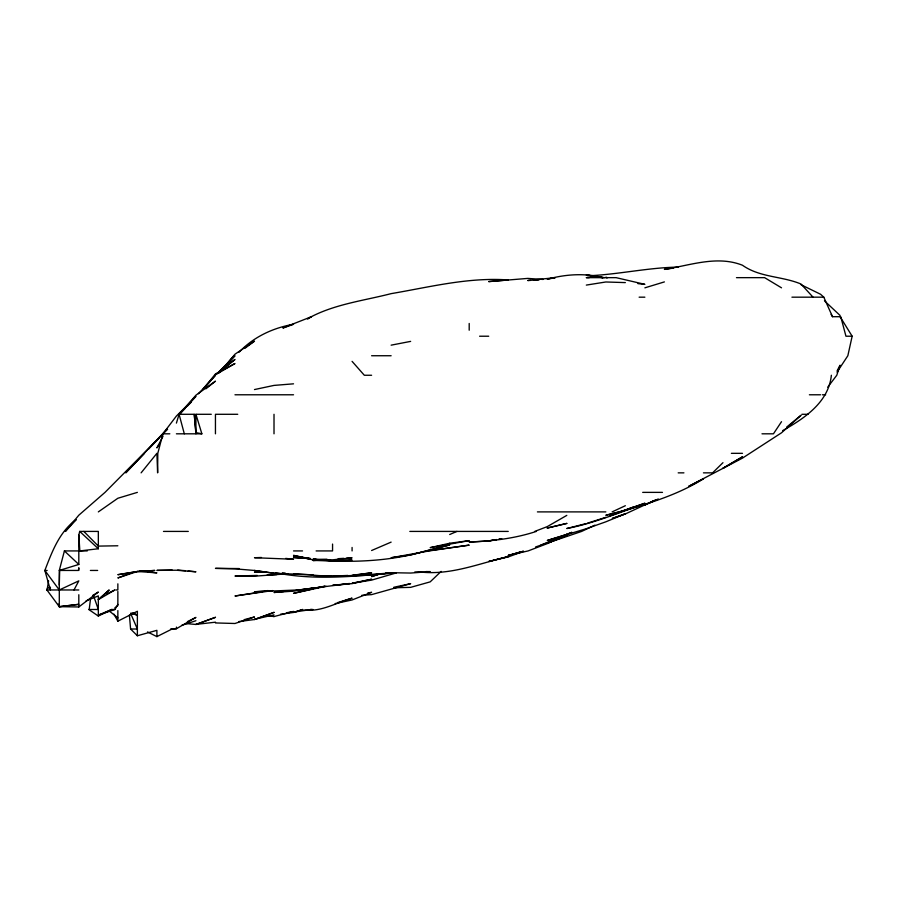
<?xml version="1.0" encoding="UTF-8"?>
<svg xmlns="http://www.w3.org/2000/svg" width="897" height="897" viewBox="0 0 897 897"><rect width="100%" height="100%" fill="white"/><g stroke="black" fill="none" stroke-linecap="round" stroke-linejoin="round"><path stroke-width="1.35" d="M59.292 585.001L59.684 570.447M89.229 609.489L90.474 599.084M48.595 580.864L47.07 589.968L48.102 587.535M824.455 300.831L840.074 315.464L840.074 316.697L852.15 336.218L847.844 355.739L837.036 372.165M78.813 535.083L79.71 531.416L98.334 531.416L98.334 548.751L79.844 550.926L78.813 535.083L78.813 564.448L59.292 570.447L59.292 606.72L78.813 604.32L59.292 606.664L58.316 604.096M78.813 550.926L64.405 550.926L59.292 570.447L78.409 570.447L78.813 567.767L78.813 570.447M191.027 401.531L176.406 416.029L162.895 433.812L157.805 453.333L157.625 472.854L156.897 453.333L141.109 472.854M782.666 430.627C804.317 418.484 828.626 402.293 831.362 375.26M176.406 423.104L179.086 414.291L195.927 396.351L179.389 414.291L195.927 395.196L215.448 381.158L205.895 388.816M59.292 606.72L46.913 589.968L47.967 587.535M163.052 436.166L156.897 447.895L159.318 444.643M837.114 370.786L840.074 365.191L836.778 375.26L827.718 387.19M73.991 589.968L78.813 580.875L59.292 589.968L44.85 570.447C51.97 551.913 59.258 532.134 75.83 519.812M99.612 614.669L114.973 609.489L117.855 604.399M781.511 421.691L773.449 433.812L761.99 433.812M202.969 389.354L215.448 373.959L234.969 363.52L215.448 374.8L234.969 359.462L217.623 373.5M222.905 368.745L234.969 354.192L254.49 341.14L244.735 348.44M225.483 366.01L234.184 355.739L218.554 373.197M205.738 386.562L215.448 375.26L198.45 393.749M76.133 519.812L65.391 531.416L78.813 515.203L105.016 492.375L167.571 429.304M220.359 371.358L234.969 355.739L217.399 373.309M144.518 453.333L125.759 472.854L167.044 429.102M148.33 449.352L159.655 437.568M179.389 414.291L185.231 408.314M187.17 406.319L191.072 402.327M722.96 462.673L712.588 472.854L703.439 472.854M441.145 571.4L430.168 581.873L410.647 587.356L393.918 587.782M98.334 599.745L109.187 589.968L98.334 599.622L114.883 589.968L106.608 593.926M239.084 352.229C253.515 336.947 273.002 327.865 293.532 324.277L283.116 328.022M786.658 427.107L801.032 415.266L781.511 432.803L742.469 458.12L688.795 486.264L703.439 478.807C679.478 493.832 652.321 502.443 625.355 510.258L642.274 504.686C617.304 513.23 592.861 523.579 566.803 528.512L586.324 523.534M114.794 607.919L117.855 605.576L117.855 591.459M59.292 606.664L78.813 606.966L98.334 592.054L92.593 595.507M98.334 511.895L117.855 498.261L137.376 492.375M307.357 318.85C332.922 304.341 362.971 300.887 391.126 293.644C429.876 287.062 468.593 277.027 508.24 279.965L488.719 281.591L527.761 278.406L543.1 279.449M307.906 318.85L311.506 316.697L283.116 327.853M566.803 515.383L547.282 526.606L534.747 531.416M113.964 614.165L117.855 621.184L137.376 611.261L137.376 635.76L156.897 630.333L156.897 636.623L147.512 631.937M594.857 525.16L581.648 531.416L547.282 543.089L566.803 534.332L547.282 543.616L528.12 550.926L508.24 555.378L523.355 551.274L508.24 555.725L519.946 552.126M156.897 636.623L172.078 629.01L176.406 628.73L195.927 617.416L187.395 621.643M93.815 596.483L98.334 609.489L88.725 609.489L98.334 616.06L111.632 609.489L114.973 609.489M655.853 499.808L625.355 513.947L612.348 518.432L625.355 513.768L605.834 521.819L586.324 528.714L547.282 540.465L566.803 534.365L547.282 542.932L535.565 546.991M653.42 500.918L644.876 504.955L658.297 498.967M612.113 511.895L625.355 505.717M566.803 534.332L540.779 545.141M371.605 550.511L391.126 542.113M449.689 534.522L456.921 531.416M99.545 614.591L111.632 609.489M86.134 600.833L98.334 595.888L98.334 616.06M626.577 509.698L632.677 507.231M132.162 572.544L117.855 577.948L137.376 571.467L154.811 570.447L137.376 571.591L117.855 574.685L137.376 571.467L156.897 572.858L147.781 571.793M621.991 511.469L644.876 503.217L619.58 511.895L605.834 515.27L625.355 510.202M396.362 572.903L371.605 580.124L352.084 583.218L371.605 579.227L352.084 583.644L332.563 585.371L349.482 583.51M254.49 619.524L274.011 612.371L254.49 619.524L238.871 621.565M195.927 624.469L215.448 617.338L195.927 624.469L186.172 623.583M523.433 551.397L508.24 556.925L488.719 561.477L508.24 556.577C478.886 563.54 449.789 575.818 419.011 571.838M609.59 515.966L620.87 511.895M181.62 625.377L195.927 620.713M293.532 612.438L302.771 609.489L293.532 612.438L280.514 614.232M587.625 523.119L605.834 517.322M536.328 531.416C514.71 538.536 491.87 541.216 469.198 542.023L488.719 540.958L496.534 539.568L488.719 540.925M337.777 602.56L352.084 598.176C336.599 602.571 321.272 612.046 304.677 610.016M644.876 287.836L664.397 281.905M313.053 588.836L293.532 593.354L326.06 586.268M244.074 619.692L254.49 616.968L234.969 623.493L215.448 622.933L215.448 622.193L195.927 624.39M268.797 615.858L274.011 616.553L293.532 611.462L287.018 612.685M424.718 551.251C388.446 561.814 350.48 562.621 313.053 560.143M425.997 550.926L449.689 544.928L410.647 554.94L391.126 557.743L429.215 550.926L469.198 545.129L427.118 550.926M254.49 619.278L274.011 614.86M393.727 587.3L410.647 583.655L371.605 594.621L361.85 595.294M335.164 603.591L352.084 599.958L371.605 592.312L367.703 593.04M254.49 389.556L274.011 385.407L293.532 383.826M262.63 591.672L234.969 596L272.71 590.585M265.344 591.101L268.046 590.54M324.759 586.201L313.053 588.499L324.759 586.29M391.126 345.166L410.647 341.387M499.136 539.108L501.737 538.649L499.136 539.097M586.324 285.089L605.834 281.983L625.355 282.6M293.532 612.146L311.517 609.489M673.512 268.091L664.397 269.38C690.107 265.434 716.983 255.152 742.469 265.243C759.983 277.622 781.814 276.007 801.032 284.035L813.03 297.176M349.482 583.566L295.976 590.26M352.084 575.269L371.605 572.802L352.084 575.526L332.563 576.334L313.053 575.392L332.563 576.098L347.901 575.448M302.412 589.475L313.053 588.14L293.532 591.145L274.011 592.491L283.766 591.515M286.558 591.235L292.13 590.674M678.345 267.115C647.836 267.575 618.033 274.605 587.714 275.805M393.918 572.723L360.448 575.179M297.658 589.968L254.49 591.762L269.829 590.674M276.792 574.573L267.037 575.055M279.584 574.372L287.948 573.744L254.49 576.199L234.969 576.031L257.282 575.437M391.126 573.172C352.588 576.491 313.614 580.516 275.312 572.667M356.266 575.437L352.084 575.706L371.605 575.112L391.126 573.004L385.553 573.071M338.147 558.674L343.719 558.338M346.511 558.181L352.084 557.844L332.563 559.829L313.053 559.179L315.834 559.156M320.016 560.165L313.053 560.535L328.38 560.177M326.99 559.257L313.053 559.896L293.532 555.389L310.452 558.82M262.855 571.86L254.49 572.241L264.245 571.815M530.553 280.402L527.761 280.514L555.31 277.655L547.282 279.214C565.402 274.303 584.541 272.879 602.862 277.655L597.346 277.05M533.345 280.29L538.918 280.077M261.464 557.486L254.49 557.71L293.532 559.268L285.717 558.394M414.829 571.972L420.401 571.838M172.224 570.055L156.897 570.38L176.406 570.234L195.927 571.793L188.123 570.985M117.855 545.78L98.334 546.105L83.836 531.416M586.492 277.655L616.093 277.655L644.876 284.349L637.902 283.631M239.151 568.563L215.448 568.373L234.969 568.821L254.49 570.47L274.011 573.261L313.053 574.91L293.532 573.8M170.834 628.808L176.406 628.73L176.406 627.081M586.324 277.655L589.251 277.655M736.471 277.655L764.614 277.655L781.511 287.825M639.124 297.176L644.876 297.176M791.928 297.176L823.794 297.176L832.517 316.697L840.074 316.697M479.603 336.218L488.719 336.218M852.15 336.218L845.949 336.218L840.758 316.697M371.605 355.739L391.126 355.739M371.605 375.26L364.328 375.26L352.084 361.368M234.969 394.781L293.532 394.781M809.386 394.781L820.553 394.781M822.37 394.781L825.655 394.781M211.277 414.291L195.927 414.291L201.87 433.812L195.927 432.612L194.257 414.291L179.086 414.291L184.311 433.812M237.739 414.291L215.448 414.291L215.448 433.812M801.884 414.291L808.04 414.291M162.895 433.812L169.825 433.812M176.406 433.812L201.87 433.812M731.38 453.333L742.469 453.333M678.188 472.854L683.918 472.854M642.689 492.375L662.468 492.375M537.415 511.895L605.834 511.895M163.489 531.416L188.292 531.416M409.828 531.416L508.24 531.416M79.844 550.926L87.267 550.926M293.532 550.926L302.524 550.926M316.114 550.926L332.563 550.926L332.563 544.064M47.149 570.447L44.85 570.447L50.367 589.968L50.367 587.187M90.395 570.447L97.65 570.447M46.913 589.968L78.813 589.968M115.96 589.968L117.855 589.968L117.855 583.835M310.261 609.489L313.053 609.489M129.403 615.062L130.592 629.01L137.376 629.01L131.04 614.367M425.985 571.568L430.168 571.613L410.647 573.048L391.126 572.701M177.707 570.066L185.522 570.716M282.376 572.768L285.168 573.026M324.198 559.941L313.053 559.358L332.563 560.849L352.084 560.064L332.563 560.804L326.99 560.233M591.829 276.444L594.588 276.747M139.977 570.873L142.578 571.176M310.452 558.495L293.532 556.252L310.452 558.943M274.011 573.261L254.255 570.447M604.343 277.655L586.324 274.975L602.862 277.655M130.861 613.346L137.376 615.05L132.543 612.83M130.861 613.2L137.376 615.05M271.41 615.611L274.011 616.553M801.032 284.719L820.553 294.261L823.794 297.176M109.468 611.16L117.855 617.865M79.71 531.416L98.334 548.751M64.405 550.926L78.813 564.448M130.592 629.01L137.376 635.76M831.104 314.399L832.517 316.697M194.257 414.291L195.927 433.812L195.927 414.291M469.198 323.469L469.198 330.208M352.084 547.45L352.084 550.926M274.011 414.291L274.011 433.812M117.855 610.588L117.855 621.184M78.813 594.745L78.813 606.966M742.469 456.831L722.96 468.279L742.469 456.831M571.725 532.392L568.025 533.872L571.725 532.381M566.803 535.554L547.282 543.167L566.803 535.554M380.317 573.732L371.605 576.603L380.328 573.732M566.803 523.422L547.282 528.041L566.803 523.422M449.689 543.257L430.168 547.652L469.198 540.633L449.689 543.257M310.261 558.618L293.532 557.519L310.261 558.652M607.247 277.655L605.834 277.397L607.247 277.655"/></g></svg>
